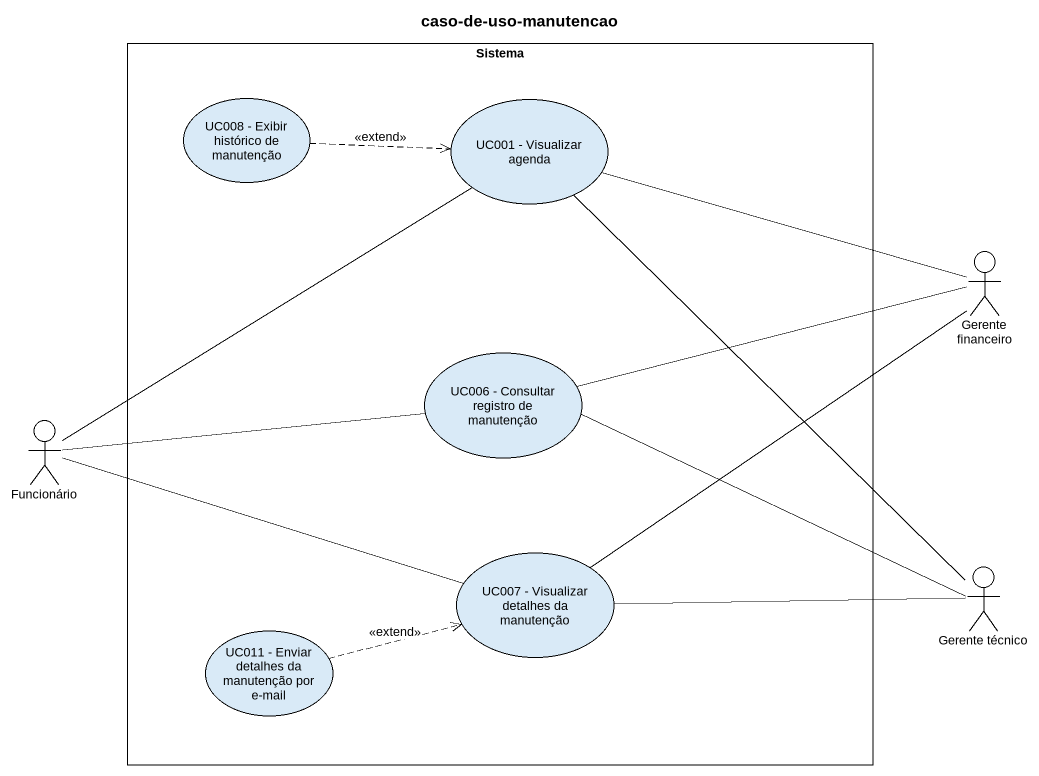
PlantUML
@startuml
title caso-de-uso-manutencao
rectangle Sistema {
  usecase "UC008 - Exibir histórico de manutenção" as UC008_Exibir_histórico_de
  usecase "UC001 - Visualizar agenda" as UC001_Visualizar_agenda
  usecase "UC006 - Consultar registro de manutenção" as UC006_Consultar_registro_de
  usecase "UC007 - Visualizar detalhes da manutenção" as UC007_Visualizar_detalhes
  usecase "UC011 - Enviar detalhes da manutenção por e-mail" as UC011_Enviar_detalhes_da
}
actor "Gerente financeiro" as Gerente_financeiro
actor Funcionário
actor "Gerente técnico" as Gerente_técnico
UC008_Exibir_histórico_de .right.> UC001_Visualizar_agenda : <<extend>>
Gerente_financeiro -left- UC001_Visualizar_agenda
Gerente_financeiro -left- UC006_Consultar_registro_de
Gerente_financeiro -- UC007_Visualizar_detalhes
Funcionário -up- UC001_Visualizar_agenda
Funcionário -right- UC006_Consultar_registro_de
Funcionário -right- UC007_Visualizar_detalhes
Gerente_técnico -up- UC001_Visualizar_agenda
Gerente_técnico -left- UC006_Consultar_registro_de
Gerente_técnico -left- UC007_Visualizar_detalhes
UC011_Enviar_detalhes_da .right.> UC007_Visualizar_detalhes : <<extend>>
@enduml
